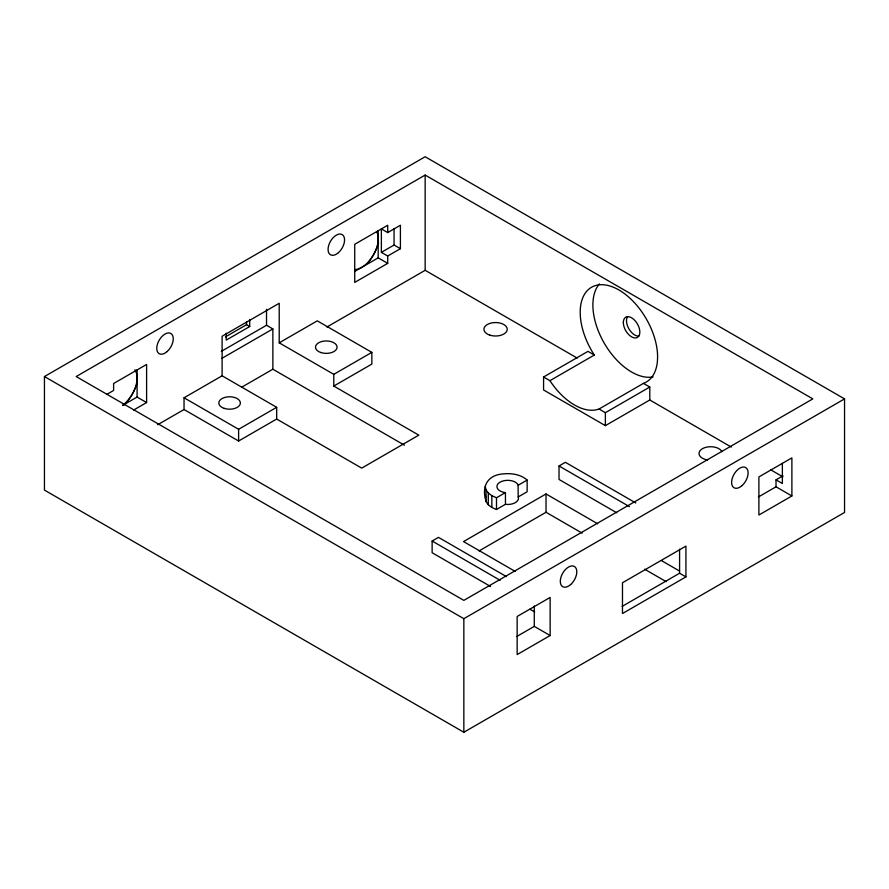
<?xml version="1.0" encoding="UTF-8"?>
<svg xmlns="http://www.w3.org/2000/svg" width="889" height="889" viewBox="0 0 889 889"><rect width="100%" height="100%" fill="white"/><g stroke="black" fill="none" stroke-linecap="round" stroke-linejoin="round"><path stroke-width="1.33" d="M157.675 424.731L184.034 409.518L184.045 397.783L222.106 375.803L276.679 407.318L276.679 419.041L361.701 468.125L418.808 435.154L333.786 386.07L333.786 374.336L279.213 342.832L279.213 303.282L222.106 336.253L222.106 375.803M184.034 409.518L238.608 441.022L238.608 429.287L276.679 407.318M279.213 342.832L317.284 320.851L371.846 352.366L371.846 364.09L333.786 386.07M378.203 230.64L378.192 257.854L387.715 263.355L387.715 256.021L400.406 248.698L400.406 225.25L387.715 232.574L381.37 228.918L381.37 252.354L387.715 256.021M387.715 232.574L387.715 225.25L354.722 244.297L354.722 282.402L387.715 263.355M381.37 252.354L394.06 245.031L394.06 228.484M326.874 327.041L425.153 270.312L425.153 175.066L812.835 398.883L463.847 600.375L76.176 376.547L425.153 175.066M463.847 732.247L463.847 618.688L844.55 398.894L844.55 512.453L463.847 732.247L44.45 490.106L44.45 376.547L425.153 156.753L844.55 398.894M485.272 498.262C482.149 485.016 488.539 475.415 501.907 474.026C510.608 472.937 520.332 474.059 527.133 480.06L527.133 491.784L518.176 496.951L518.476 498.262A10.768 6.212 0 0 1 507.708 504.474L505.452 504.307L496.495 509.475C490.939 507.675 483.694 502.752 485.783 496.029M486.039 501.607L486.039 489.895L485.272 486.539M488.283 504.73L488.283 493.017L486.039 489.895M491.85 507.419L491.85 495.695L488.283 493.017M496.495 509.475L496.495 497.751L505.452 492.584L505.452 504.307M518.176 496.951L518.109 484.927A10.768 6.212 0 0 0 500.096 482.149A10.768 6.212 0 0 0 504.919 492.55L505.452 492.584M550.147 635.535L517.154 654.582L517.154 616.488L550.147 597.441L550.147 635.535L534.278 626.378L534.278 605.976M622.122 606.398L679.585 573.227L679.585 549.146M685.93 576.894L685.93 546.113L622.478 582.751L622.478 613.521L685.93 576.894L679.585 573.227M758.35 497.018L776.019 486.805L776.019 479.849L782.942 475.859M782.364 463.369L782.364 483.516L776.019 479.849M791.888 495.973L791.888 457.868L758.895 476.915L758.895 515.02L791.888 495.973L776.019 486.805M106.691 394.46L113.614 390.46L113.614 383.503L146.607 364.457L146.607 402.55L133.639 410.04M225.406 336.909L246.542 324.707L249.709 326.541L249.709 319.629M249.709 326.541L226.228 340.098L226.228 333.175M122.949 405.228L137.084 397.061L146.607 402.55M354.633 271.467L378.192 257.854M221.317 351.366L266.522 325.263L272.867 328.93L272.867 369.213L404.451 445.178M221.717 358.456L272.867 328.93M241.941 387.071L272.867 369.213M333.786 374.336L371.846 352.366M238.608 441.022L276.679 419.041M543.579 377.003L587.996 351.366L594.341 355.033L549.924 380.67L543.579 377.003L543.579 389.971L605.376 425.642L649.792 399.994L649.792 387.037L643.447 383.381L599.03 409.018A54.74 31.604 60 0 1 549.924 380.67M605.376 425.642L605.376 412.685L649.792 387.037M518.176 485.238L527.133 480.06M616.744 512.786L559.025 479.449L559.025 465.98L565.371 462.313L635.768 502.952M490.584 586.496L432.132 552.747L432.132 541.023L438.477 537.367L506.474 576.628M597.719 523.799L546.024 493.951L463.536 541.579L515.231 571.427M479.071 550.924L546.024 512.275L582.095 533.1M516.609 636.58L534.278 626.378M491.85 495.695L496.495 497.751M394.06 245.031L400.406 248.698M425.153 270.312L577.217 358.1M649.792 399.994L731.303 447.067M770.863 469.903L782.853 476.826M599.03 409.018L605.376 412.685M559.025 465.98L629.423 506.619M661.449 560.592L679.485 571.005M644.614 569.193L666.25 581.684M184.045 397.783L238.608 429.287M432.132 541.023L500.129 580.295M529.955 609.232L534.734 611.988M44.45 376.547L463.847 618.688M546.024 493.951L546.024 512.275M266.522 309.272L266.522 325.263M246.542 321.94L246.542 324.707M137.084 369.846L137.084 397.061M707.655 459.969A11.668 6.734 0 0 1 702.421 448.701A11.668 6.734 0 0 1 721.935 451.712M594.341 355.033A54.74 31.604 60 0 1 580.384 316.795L580.195 312.306A54.74 31.604 60 0 1 618.9 289.958A54.74 31.604 60 0 1 657.604 357L657.416 361.267A54.74 31.604 60 0 1 643.447 383.381M653.082 376.903A54.74 31.604 60 0 1 604.22 343.132A54.74 31.604 60 0 1 599.408 283.924M638.869 336.131A11.668 6.734 60 0 1 628.912 328.874A11.668 6.734 60 0 1 627.612 316.617M134.872 369.757A23.325 13.468 -60 0 1 122.738 405.173M376.647 231.651A23.325 13.468 -60 0 1 373.369 255.076A23.325 13.468 -60 0 1 354.733 269.623M137.506 382.159A35.893 20.725 -60 0 1 124.393 404.873M378.614 242.964A35.893 20.725 -60 0 1 377.792 245.42M377.336 246.631A35.893 20.725 -60 0 1 368.046 262.722M224.217 408.373A10.768 6.212 0 0 0 240.363 402.984A10.768 6.212 0 0 0 224.217 397.605A10.768 6.212 0 0 0 224.217 408.373M320.907 352.544A10.768 6.212 0 0 0 337.064 347.154A10.768 6.212 0 0 0 320.907 341.776A10.768 6.212 0 0 0 320.907 352.544M489.75 335.109A11.668 6.734 0 0 0 507.241 329.274A11.668 6.734 0 0 0 489.75 323.452A11.668 6.734 0 0 0 489.75 335.109M623.333 322.563A11.668 6.734 60 0 0 635.713 337.953A11.668 6.734 60 0 0 635.713 321.462A11.668 6.734 60 0 0 623.333 322.563M338.453 252.643A11.668 6.734 -60 0 0 342.154 234.574A11.668 6.734 -60 0 0 328.352 246.809A11.668 6.734 -60 0 0 338.453 252.643M167.143 351.544A11.668 6.734 -60 0 0 170.832 333.475A11.668 6.734 -60 0 0 157.042 345.71A11.668 6.734 -60 0 0 167.143 351.544M570.682 584.529A11.668 6.734 -60 0 0 574.372 566.46A11.668 6.734 -60 0 0 560.581 578.695A11.668 6.734 -60 0 0 570.682 584.529M741.993 485.627A11.668 6.734 -60 0 0 745.693 467.558A11.668 6.734 -60 0 0 731.891 479.793A11.668 6.734 -60 0 0 741.993 485.627"/></g></svg>
